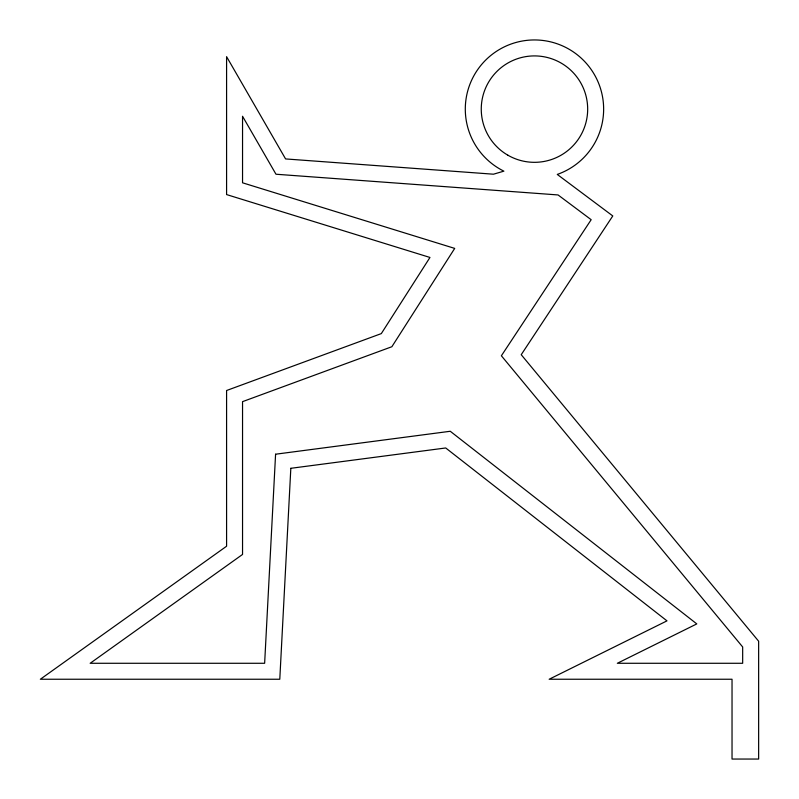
<?xml version="1.0" encoding="UTF-8"?>
<svg xmlns="http://www.w3.org/2000/svg" width="799" height="799" viewBox="0 0 799 799"><rect width="100%" height="100%" fill="white"/><g stroke="black" fill="none" stroke-linecap="round" stroke-linejoin="round"><path stroke-width="1.2" d="M275.585 454.212L264.639 663.28L90.167 663.28L242.546 554.446L242.546 401.647L391.87 346.726L454.701 248.399L242.546 182.801L242.546 116.264L275.985 174.232L558.062 194.946L591.17 219.705L501.382 355.775L742.671 646.97L742.671 663.28L617.327 663.28L696.798 623.909L450.266 431.27L275.585 454.212M290.826 468.304L279.79 679.24L40.359 679.24L226.586 546.226L226.586 390.511L381.313 333.602L429.962 257.458L226.586 194.576L226.586 56.659L285.583 158.931L493.462 174.202L503.879 171.156A69.163 69.163 0 0 1 482.336 63.66A69.163 69.163 0 0 1 591.759 70.362A69.163 69.163 0 0 1 557.263 174.422L612.783 215.94L521.218 354.696L758.641 641.217L758.641 759.05L732.034 759.05L732.034 679.24L549.163 679.24L666.985 620.863L445.712 447.969L290.826 468.304M507.864 155.196A53.203 53.203 0 0 0 587.674 109.113A53.203 53.203 0 0 0 507.864 63.041A53.203 53.203 0 0 0 507.864 155.196"/></g></svg>
